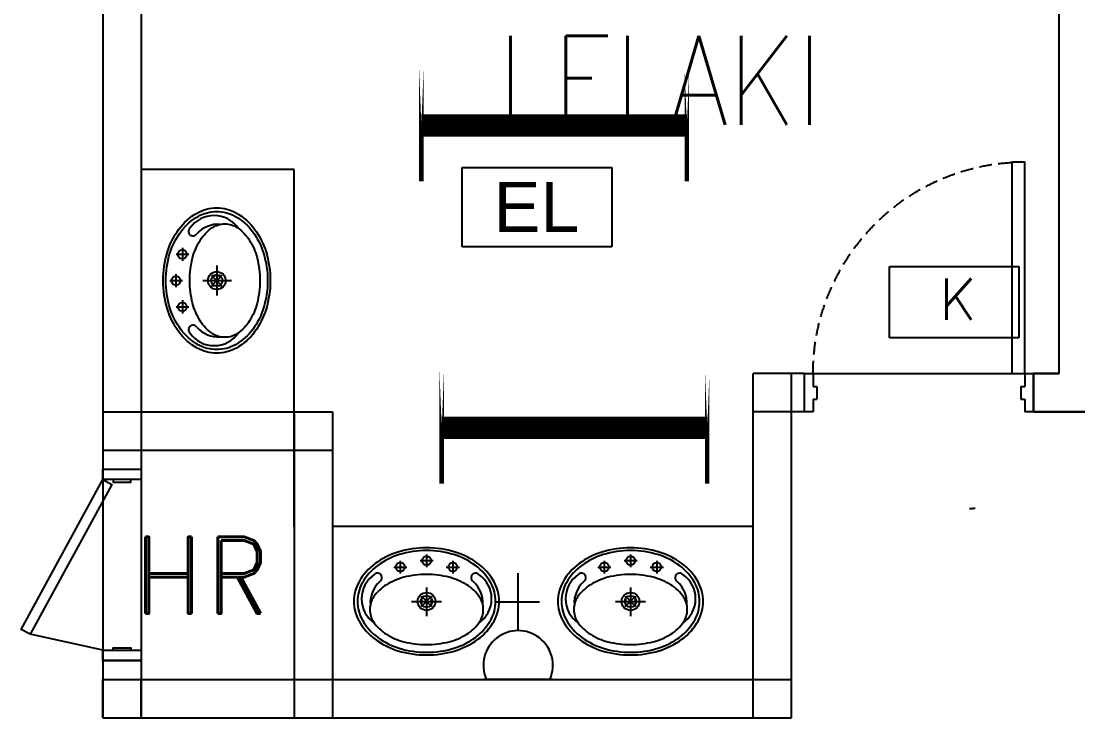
# Model space of a CAD drawing. Header units: inches. Extents: x 16928 to 514628, y -1471 to 241387.
# Drawn here: x 312547 to 316691, y 28156 to 30888 of the extents above; entities that cross this region are included whole.
import ezdxf
from ezdxf.enums import TextEntityAlignment as Align

# ---------------------------------------------------------------- set-up
doc = ezdxf.new("R2010")
doc.units = ezdxf.units.IN
doc.header["$MEASUREMENT"] = 0
doc.linetypes.add('DASHED', pattern=[0.75, 0.5, -0.25])
doc.linetypes.add('DASHED2', pattern=[0.375, 0.25, -0.125])
doc.layers.add('BOMBA', color=22, linetype='Continuous', lineweight=25)
doc.layers.add('t3', color=8, linetype='Continuous', lineweight=25)
for name, color, linetype in [('DOOR', 2, 'Continuous'), ('DR', 9, 'Continuous'), ('ELECT', 6, 'Continuous'), ('FITTING', 8, 'Continuous'), ('LAMPU', 7, 'Continuous'), ('LW', 2, 'Continuous'), ('LWALL', 8, 'Continuous'), ('ORIGIN', 8, 'Continuous'), ('SAN', 8, 'Continuous'), ('WALL', 1, 'Continuous'), ('ZH-ELEK', 4, 'Continuous')]:
    doc.layers.add(name, color=color, linetype=linetype)
doc.styles.add('LAILA', font='romans.shx', dxfattribs={"width": 0.85})
doc.styles.add('SANSSERIF', font='SAS_____.pfb', dxfattribs={"width": 0.7, "height": 700})
doc.styles.add('SIMPLEX', font='simplex.shx', dxfattribs={"width": 0.8})
doc.styles.add('VERDANA1000', font='romand.shx', dxfattribs={"height": 1000})

# ---------------------------------------------------------------- blocks, each defined once
blk = doc.blocks.new('ZPO')
at = {"layer": 'ORIGIN'}
for p, q in [((-20, 20), (-20, -20)), ((-20, 20), (20, -20)), ((-20, -20), (20, 20)), ((20, -20), (20, 20))]:
    blk.add_line(p, q, dxfattribs=at)
blk = doc.blocks.new('Dp900')
at = {"layer": 'DOOR', "color": 4}
for p, q in [((35, 150), (0, 150)), ((35, 150), (35, 100)), ((900, 150), (865, 150)), ((865, 150), (865, 100)), ((50, 100), (35, 100)), ((50, 100), (50, 50)), ((850, 100), (850, 50)), ((865, 100), (850, 100)), ((50, 50), (35, 50)), ((35, 50), (35, 0)), ((865, 50), (850, 50)), ((865, 50), (865, 0)), ((0, 0), (35, 0)), ((865, 0), (900, 0))]:
    blk.add_line(p, q, dxfattribs=at)
at = {"layer": 'DOOR', "color": 1}
for p, q in [((0, 150), (0, 0)), ((0, 150), (0, 0)), ((900, 150), (900, 0)), ((900, 150), (900, 0))]:
    blk.add_line(p, q, dxfattribs=at)
at = {"layer": 'DOOR'}
blk.add_lwpolyline([(35, 150), (35, 980), (85, 980), (85, 150)], close=True, dxfattribs=at)
at = {"layer": 'DOOR', "color": 9, "linetype": 'DASHED', "ltscale": 100}
blk.add_arc((35, 150), 830, 360, 86.5464, dxfattribs=at)
blk = doc.blocks.new('emergency light R')
at = {"layer": 'LAMPU', "color": 6, "linetype": 'Continuous'}
for p, q in [((0, 4.9), (0, 247.7)), ((0, 247.7), (459.3, 247.7)), ((459.3, 247.7), (459.3, 4.9)), ((459.3, 4.9), (0, 4.9))]:
    blk.add_line(p, q, dxfattribs=at)
at = {"layer": 'LAMPU', "color": 6, "linetype": 'Continuous', "style": 'SANSSERIF'}
blk.add_text('EL', height=153.77, dxfattribs=at).set_placement((97, 50))

msp = doc.modelspace()

# ---------------------------------------------------------------- linework, layer by layer
at = {"layer": 'BOMBA', "color": 8, "linetype": 'ByBlock', "ltscale": 10}
for p, q in [((315952.4, 29926.2), (316459.4, 29926.2)), ((315952.4, 29645.5), (315952.4, 29926.2)), ((315952.4, 29926.2), (316459.4, 29926.2)), ((315952.4, 29645.5), (315952.4, 29926.2)), ((316459.4, 29926.2), (316459.4, 29645.5)), ((316459.4, 29926.2), (316459.4, 29645.5)), ((316459.4, 29645.5), (315952.4, 29645.5)), ((316459.4, 29645.5), (315952.4, 29645.5))]:
    msp.add_line(p, q, dxfattribs=at)
at = {"layer": 'BOMBA', "color": 3, "linetype": 'ByBlock', "ltscale": 10}
for p, q in [((315952.4, 29926.2), (316459.4, 29926.2)), ((315952.4, 29645.5), (315952.4, 29926.2)), ((316459.4, 29926.2), (316459.4, 29645.5)), ((316459.4, 29645.5), (315952.4, 29645.5))]:
    msp.add_line(p, q, dxfattribs=at)
at = {"layer": 'DR'}
msp.add_line((312867.5, 28420.5), (312581.8, 28483.2), dxfattribs=at)
for points in [[(312867.5, 29130.5), (313017.5, 29130.5), (313017.5, 29090.5), (312867.5, 29090.5)], [(312867.5, 29130.5), (313017.5, 29130.5), (313017.5, 29090.5), (312867.5, 29090.5)], [(312867.5, 29090.5), (312902.6, 29071.4), (312581.8, 28483.2), (312546.7, 28502.3)], [(312867.5, 28420.5), (313017.5, 28420.5), (313017.5, 28380.5), (312867.5, 28380.5)], [(312867.5, 28420.5), (313017.5, 28420.5), (313017.5, 28380.5), (312867.5, 28380.5)]]:
    msp.add_lwpolyline(points, close=True, dxfattribs=at)
for points in [[(312907.5, 29090.5), (312907.5, 29080.5), (312977.5, 29080.5), (312977.5, 29090.5)], [(312907.5, 29090.5), (312907.5, 29080.5), (312977.5, 29080.5), (312977.5, 29090.5)], [(312907.5, 28420.5), (312907.5, 28430.5), (312977.5, 28430.5), (312977.5, 28420.5)], [(312907.5, 28420.5), (312907.5, 28430.5), (312977.5, 28430.5), (312977.5, 28420.5)]]:
    msp.add_lwpolyline(points, dxfattribs=at)
at = {"layer": 'ELECT', "color": 6}
for p, q in [((314495.8, 28497.7), (314495.8, 28722.7)), ((314411.4, 28610.2), (314580.2, 28610.2)), ((314359.4, 28307.9), (314632.2, 28307.9))]:
    msp.add_line(p, q, dxfattribs=at)
msp.add_arc((314495.8, 28361.3), 136.4, 336.9763, 203.0237, dxfattribs=at)
at = {"layer": 'FITTING', "color": 3, "const_width": 17.4}
for points in [[(314116.3, 30697.5), (314116.3, 30260)], [(315157.6, 30697.5), (315157.6, 30260)], [(314196.1, 29511.9), (314196.1, 29074.4)], [(315237.5, 29511.9), (315237.5, 29074.4)]]:
    msp.add_lwpolyline(points, close=True, dxfattribs=at)
at = {"layer": 'FITTING', "color": 3, "const_width": 86.8}
for points in [[(314116.3, 30478.8), (315157.6, 30478.8)], [(314196.1, 29293.2), (315237.5, 29293.2)]]:
    msp.add_lwpolyline(points, dxfattribs=at)
at = {"layer": 'LW'}
for p, q in [((315617.5, 29505.5), (316517.5, 29505.5)), ((315617.5, 29505.5), (316517.5, 29505.5)), ((315617.5, 29505.5), (316517.5, 29505.5)), ((312867.5, 29130.5), (312867.5, 28380.5)), ((312867.5, 29130.5), (312867.5, 28380.5)), ((313017.5, 29130.5), (313017.5, 28380.5)), ((313017.5, 29130.5), (313017.5, 28380.5))]:
    msp.add_line(p, q, dxfattribs=at)
at = {"layer": 'LWALL'}
for p, q in [((313617.5, 30305.5), (313017.5, 30305.5)), ((313617.5, 30305.5), (313017.5, 30305.5)), ((313617.5, 28905.5), (313617.5, 30305.5)), ((313617.5, 28905.5), (313617.5, 30305.5)), ((315417.5, 28905.5), (313767.5, 28905.5)), ((315417.5, 28905.5), (313767.5, 28905.5))]:
    msp.add_line(p, q, dxfattribs=at)
at = {"layer": 'SAN'}
for p, q in [((313154.9, 29973.5), (313204.9, 29973.5)), ((313154.9, 29973.5), (313204.9, 29973.5)), ((313178.9, 29999.3), (313178.9, 29947.8)), ((313178.9, 29999.3), (313178.9, 29947.8)), ((313313.9, 29929.9), (313313.9, 29812.3)), ((313313.9, 29929.9), (313313.9, 29812.3)), ((313153.9, 29896.3), (313153.9, 29844.8)), ((313153.9, 29896.3), (313153.9, 29844.8)), ((313129.9, 29870.5), (313179.9, 29870.5)), ((313129.9, 29870.5), (313179.9, 29870.5)), ((313259.7, 29870.5), (313371.9, 29870.5)), ((313259.7, 29870.5), (313371.9, 29870.5)), ((313154.9, 29767.5), (313204.9, 29767.5)), ((313154.9, 29767.5), (313204.9, 29767.5)), ((313178.9, 29793.3), (313178.9, 29741.8)), ((313178.9, 29793.3), (313178.9, 29741.8)), ((314033.7, 28771.2), (314033.7, 28721.2)), ((314033.7, 28771.2), (314033.7, 28721.2)), ((314111, 28772.2), (314162.5, 28772.2)), ((314111, 28772.2), (314162.5, 28772.2)), ((314136.7, 28796.2), (314136.7, 28746.2)), ((314136.7, 28796.2), (314136.7, 28746.2)), ((314239.7, 28771.2), (314239.7, 28721.2)), ((314239.7, 28771.2), (314239.7, 28721.2)), ((314833.7, 28771.2), (314833.7, 28721.2)), ((314833.7, 28771.2), (314833.7, 28721.2)), ((314911, 28772.2), (314962.5, 28772.2)), ((314911, 28772.2), (314962.5, 28772.2)), ((314936.7, 28796.2), (314936.7, 28746.2)), ((314936.7, 28796.2), (314936.7, 28746.2)), ((315039.7, 28771.2), (315039.7, 28721.2)), ((315039.7, 28771.2), (315039.7, 28721.2)), ((314008, 28747.2), (314059.5, 28747.2)), ((314008, 28747.2), (314059.5, 28747.2)), ((314214, 28747.2), (314265.5, 28747.2)), ((314214, 28747.2), (314265.5, 28747.2)), ((314808, 28747.2), (314859.5, 28747.2)), ((314808, 28747.2), (314859.5, 28747.2)), ((315014, 28747.2), (315065.5, 28747.2)), ((315014, 28747.2), (315065.5, 28747.2)), ((314136.7, 28666.4), (314136.7, 28554.1)), ((314136.7, 28666.4), (314136.7, 28554.1)), ((314936.7, 28666.4), (314936.7, 28554.1)), ((314936.7, 28666.4), (314936.7, 28554.1)), ((314077.4, 28612.2), (314194.9, 28612.2)), ((314077.4, 28612.2), (314194.9, 28612.2)), ((314877.4, 28612.2), (314994.9, 28612.2)), ((314877.4, 28612.2), (314994.9, 28612.2))]:
    msp.add_line(p, q, dxfattribs=at)
for points in [[(313313.9, 30155.5, -0.128734), (313390.7, 30135.4, -0.10631), (313462.4, 30072.1, -0.084902), (313507.1, 29983.1, -0.074193), (313523.9, 29870.5, -0.074193), (313507.1, 29758, -0.084902), (313462.4, 29669, -0.10631), (313390.7, 29605.7, -0.128734), (313313.9, 29585.5, -0.128734), (313237.1, 29605.7, -0.10631), (313165.4, 29669, -0.084902), (313120.7, 29758, -0.074193), (313103.9, 29870.5, -0.074193), (313120.7, 29983.1, -0.084902), (313165.4, 30072.1, -0.10631), (313237.1, 30135.4, -0.128734)], [(313313.9, 30155.5, -0.128734), (313390.7, 30135.4, -0.10631), (313462.4, 30072.1, -0.084902), (313507.1, 29983.1, -0.074193), (313523.9, 29870.5, -0.074193), (313507.1, 29758, -0.084902), (313462.4, 29669, -0.10631), (313390.7, 29605.7, -0.128734), (313313.9, 29585.5, -0.128734), (313237.1, 29605.7, -0.10631), (313165.4, 29669, -0.084902), (313120.7, 29758, -0.074193), (313103.9, 29870.5, -0.074193), (313120.7, 29983.1, -0.084902), (313165.4, 30072.1, -0.10631), (313237.1, 30135.4, -0.128734)], [(313313.9, 30141.3, -0.128734), (313386.9, 30122.2, -0.10631), (313455, 30062, -0.084902), (313497.4, 29977.4, -0.074193), (313513.4, 29870.5, -0.074193), (313497.4, 29763.6, -0.084902), (313455, 29679.1, -0.10631), (313386.9, 29618.9, -0.128734), (313313.9, 29599.8, -0.128734), (313240.9, 29618.9, -0.10631), (313172.8, 29679.1, -0.084902), (313130.3, 29763.6, -0.074193), (313114.4, 29870.5, -0.074193), (313130.3, 29977.4, -0.084902), (313172.8, 30062, -0.10631), (313240.9, 30122.2, -0.128734)], [(313313.9, 30141.3, -0.128734), (313386.9, 30122.2, -0.10631), (313455, 30062, -0.084902), (313497.4, 29977.4, -0.074193), (313513.4, 29870.5, -0.074193), (313497.4, 29763.6, -0.084902), (313455, 29679.1, -0.10631), (313386.9, 29618.9, -0.128734), (313313.9, 29599.8, -0.128734), (313240.9, 29618.9, -0.10631), (313172.8, 29679.1, -0.084902), (313130.3, 29763.6, -0.074193), (313114.4, 29870.5, -0.074193), (313130.3, 29977.4, -0.084902), (313172.8, 30062, -0.10631), (313240.9, 30122.2, -0.128734)], [(313345.6, 30093, -0.148706), (313394.3, 30078.2, -0.107099), (313442.9, 30027.9, -0.07588), (313471.9, 29959.5, -0.062731), (313483.1, 29870.5, -0.062731), (313471.9, 29781.6, -0.07588), (313442.9, 29713.2, -0.107099), (313394.3, 29662.9, -0.148706), (313345.6, 29648, -0.148706), (313296.9, 29662.9, -0.107099), (313248.4, 29713.2, -0.07588), (313219.3, 29781.6, -0.062731), (313208.1, 29870.5, -0.062731), (313219.3, 29959.5, -0.07588), (313248.4, 30027.9, -0.107099), (313296.9, 30078.2, -0.148706)], [(313345.6, 30093, -0.148706), (313394.3, 30078.2, -0.107099), (313442.9, 30027.9, -0.07588), (313471.9, 29959.5, -0.062731), (313483.1, 29870.5, -0.062731), (313471.9, 29781.6, -0.07588), (313442.9, 29713.2, -0.107099), (313394.3, 29662.9, -0.148706), (313345.6, 29648, -0.148706), (313296.9, 29662.9, -0.107099), (313248.4, 29713.2, -0.07588), (313219.3, 29781.6, -0.062731), (313208.1, 29870.5, -0.062731), (313219.3, 29959.5, -0.07588), (313248.4, 30027.9, -0.107099), (313296.9, 30078.2, -0.148706)], [(313851.7, 28612.2, 0.128734), (313871.8, 28535.4, 0.10631), (313935.2, 28463.7, 0.084902), (314024.2, 28419, 0.074193), (314136.7, 28402.2, 0.074193), (314249.3, 28419, 0.084902), (314338.3, 28463.7, 0.10631), (314401.6, 28535.4, 0.128734), (314421.7, 28612.2, 0.128734), (314401.6, 28689, 0.10631), (314338.3, 28760.7, 0.084902), (314249.3, 28805.4, 0.074193), (314136.7, 28822.2, 0.074193), (314024.2, 28805.4, 0.084902), (313935.2, 28760.7, 0.10631), (313871.8, 28689, 0.128734)], [(313851.7, 28612.2, 0.128734), (313871.8, 28535.4, 0.10631), (313935.2, 28463.7, 0.084902), (314024.2, 28419, 0.074193), (314136.7, 28402.2, 0.074193), (314249.3, 28419, 0.084902), (314338.3, 28463.7, 0.10631), (314401.6, 28535.4, 0.128734), (314421.7, 28612.2, 0.128734), (314401.6, 28689, 0.10631), (314338.3, 28760.7, 0.084902), (314249.3, 28805.4, 0.074193), (314136.7, 28822.2, 0.074193), (314024.2, 28805.4, 0.084902), (313935.2, 28760.7, 0.10631), (313871.8, 28689, 0.128734)], [(313866, 28612.2, 0.128734), (313885.1, 28539.2, 0.10631), (313945.3, 28471.1, 0.084902), (314029.8, 28428.6, 0.074193), (314136.7, 28412.7, 0.074193), (314243.6, 28428.6, 0.084902), (314328.2, 28471.1, 0.10631), (314388.4, 28539.2, 0.128734), (314407.5, 28612.2, 0.128734), (314388.4, 28685.2, 0.10631), (314328.2, 28753.3, 0.084902), (314243.6, 28795.7, 0.074193), (314136.7, 28811.7, 0.074193), (314029.8, 28795.7, 0.084902), (313945.3, 28753.3, 0.10631), (313885.1, 28685.2, 0.128734)], [(313866, 28612.2, 0.128734), (313885.1, 28539.2, 0.10631), (313945.3, 28471.1, 0.084902), (314029.8, 28428.6, 0.074193), (314136.7, 28412.7, 0.074193), (314243.6, 28428.6, 0.084902), (314328.2, 28471.1, 0.10631), (314388.4, 28539.2, 0.128734), (314407.5, 28612.2, 0.128734), (314388.4, 28685.2, 0.10631), (314328.2, 28753.3, 0.084902), (314243.6, 28795.7, 0.074193), (314136.7, 28811.7, 0.074193), (314029.8, 28795.7, 0.084902), (313945.3, 28753.3, 0.10631), (313885.1, 28685.2, 0.128734)], [(314651.7, 28612.2, 0.128734), (314671.8, 28535.4, 0.10631), (314735.2, 28463.7, 0.084902), (314824.2, 28419, 0.074193), (314936.7, 28402.2, 0.074193), (315049.3, 28419, 0.084902), (315138.3, 28463.7, 0.10631), (315201.6, 28535.4, 0.128734), (315221.7, 28612.2, 0.128734), (315201.6, 28689, 0.10631), (315138.3, 28760.7, 0.084902), (315049.3, 28805.4, 0.074193), (314936.7, 28822.2, 0.074193), (314824.2, 28805.4, 0.084902), (314735.2, 28760.7, 0.10631), (314671.8, 28689, 0.128734)], [(314651.7, 28612.2, 0.128734), (314671.8, 28535.4, 0.10631), (314735.2, 28463.7, 0.084902), (314824.2, 28419, 0.074193), (314936.7, 28402.2, 0.074193), (315049.3, 28419, 0.084902), (315138.3, 28463.7, 0.10631), (315201.6, 28535.4, 0.128734), (315221.7, 28612.2, 0.128734), (315201.6, 28689, 0.10631), (315138.3, 28760.7, 0.084902), (315049.3, 28805.4, 0.074193), (314936.7, 28822.2, 0.074193), (314824.2, 28805.4, 0.084902), (314735.2, 28760.7, 0.10631), (314671.8, 28689, 0.128734)], [(314666, 28612.2, 0.128734), (314685.1, 28539.2, 0.10631), (314745.3, 28471.1, 0.084902), (314829.8, 28428.6, 0.074193), (314936.7, 28412.7, 0.074193), (315043.6, 28428.6, 0.084902), (315128.2, 28471.1, 0.10631), (315188.4, 28539.2, 0.128734), (315207.5, 28612.2, 0.128734), (315188.4, 28685.2, 0.10631), (315128.2, 28753.3, 0.084902), (315043.6, 28795.7, 0.074193), (314936.7, 28811.7, 0.074193), (314829.8, 28795.7, 0.084902), (314745.3, 28753.3, 0.10631), (314685.1, 28685.2, 0.128734)], [(314666, 28612.2, 0.128734), (314685.1, 28539.2, 0.10631), (314745.3, 28471.1, 0.084902), (314829.8, 28428.6, 0.074193), (314936.7, 28412.7, 0.074193), (315043.6, 28428.6, 0.084902), (315128.2, 28471.1, 0.10631), (315188.4, 28539.2, 0.128734), (315207.5, 28612.2, 0.128734), (315188.4, 28685.2, 0.10631), (315128.2, 28753.3, 0.084902), (315043.6, 28795.7, 0.074193), (314936.7, 28811.7, 0.074193), (314829.8, 28795.7, 0.084902), (314745.3, 28753.3, 0.10631), (314685.1, 28685.2, 0.128734)], [(313914.2, 28580.5, 0.148706), (313929, 28531.8, 0.107099), (313979.4, 28483.2, 0.07588), (314047.7, 28454.2, 0.062731), (314136.7, 28443, 0.062731), (314225.7, 28454.2, 0.07588), (314294.1, 28483.2, 0.107099), (314344.4, 28531.8, 0.148706), (314359.2, 28580.5, 0.148706), (314344.4, 28629.2, 0.107099), (314294.1, 28677.7, 0.07588), (314225.7, 28706.7, 0.062731), (314136.7, 28718, 0.062731), (314047.7, 28706.7, 0.07588), (313979.4, 28677.7, 0.107099), (313929, 28629.2, 0.148706)], [(313914.2, 28580.5, 0.148706), (313929, 28531.8, 0.107099), (313979.4, 28483.2, 0.07588), (314047.7, 28454.2, 0.062731), (314136.7, 28443, 0.062731), (314225.7, 28454.2, 0.07588), (314294.1, 28483.2, 0.107099), (314344.4, 28531.8, 0.148706), (314359.2, 28580.5, 0.148706), (314344.4, 28629.1, 0.107099), (314294.1, 28677.7, 0.07588), (314225.7, 28706.7, 0.062731), (314136.7, 28718, 0.062731), (314047.7, 28706.7, 0.07588), (313979.4, 28677.7, 0.107099), (313929, 28629.1, 0.148706)], [(314714.2, 28580.5, 0.148706), (314729, 28531.8, 0.107099), (314779.4, 28483.2, 0.07588), (314847.7, 28454.2, 0.062731), (314936.7, 28443, 0.062731), (315025.7, 28454.2, 0.07588), (315094.1, 28483.2, 0.107099), (315144.4, 28531.8, 0.148706), (315159.2, 28580.5, 0.148706), (315144.4, 28629.2, 0.107099), (315094.1, 28677.7, 0.07588), (315025.7, 28706.7, 0.062731), (314936.7, 28718, 0.062731), (314847.7, 28706.7, 0.07588), (314779.4, 28677.7, 0.107099), (314729, 28629.2, 0.148706)], [(314714.2, 28580.5, 0.148706), (314729, 28531.8, 0.107099), (314779.4, 28483.2, 0.07588), (314847.7, 28454.2, 0.062731), (314936.7, 28443, 0.062731), (315025.7, 28454.2, 0.07588), (315094.1, 28483.2, 0.107099), (315144.4, 28531.8, 0.148706), (315159.2, 28580.5, 0.148706), (315144.4, 28629.1, 0.107099), (315094.1, 28677.7, 0.07588), (315025.7, 28706.7, 0.062731), (314936.7, 28718, 0.062731), (314847.7, 28706.7, 0.07588), (314779.4, 28677.7, 0.107099), (314729, 28629.1, 0.148706)]]:
    msp.add_lwpolyline(points, format="xyb", close=True, dxfattribs=at)
for centre, radius in [((313178.9, 29973.5), 17.5), ((313178.9, 29973.5), 17.5), ((313153.9, 29870.5), 17.5), ((313153.9, 29870.5), 17.5), ((313313.9, 29870.5), 35), ((313313.9, 29870.5), 35), ((313313.9, 29870.5), 22.5), ((313313.9, 29870.5), 22.5), ((313178.9, 29767.5), 17.5), ((313178.9, 29767.5), 17.5), ((314033.7, 28747.2), 17.5), ((314033.7, 28747.2), 17.5), ((314136.7, 28772.2), 17.5), ((314136.7, 28772.2), 17.5), ((314239.7, 28747.2), 17.5), ((314239.7, 28747.2), 17.5), ((314833.7, 28747.2), 17.5), ((314833.7, 28747.2), 17.5), ((314936.7, 28772.2), 17.5), ((314936.7, 28772.2), 17.5), ((315039.7, 28747.2), 17.5), ((315039.7, 28747.2), 17.5), ((314136.7, 28612.2), 35), ((314136.7, 28612.2), 35), ((314936.7, 28612.2), 35), ((314936.7, 28612.2), 35), ((314136.7, 28612.2), 22.5), ((314136.7, 28612.2), 22.5), ((314936.7, 28612.2), 22.5), ((314936.7, 28612.2), 22.5)]:
    msp.add_circle(centre, radius, dxfattribs=at)
for centre, radius, start, end in [((313303.4, 30010.2), 115.5, 34.0878, 145.6157), ((313303.4, 30010.2), 115.5, 34.0878, 145.6157), ((313320.1, 29976.7), 114.6, 86.3908, 137.7916), ((313320.1, 29976.7), 114.6, 86.3908, 137.7916), ((313220.3, 30062.9), 17.5, 134.137, 328.3974), ((313220.3, 30062.9), 17.5, 134.137, 328.3974), ((313220.3, 29678.2), 17.5, 31.6026, 225.863), ((313220.3, 29678.2), 17.5, 31.6026, 225.863), ((313320.1, 29764.4), 114.6, 222.2084, 273.6092), ((313320.1, 29764.4), 114.6, 222.2084, 273.6092), ((313303.4, 29730.8), 115.5, 214.3843, 325.9122), ((313303.4, 29730.8), 115.5, 214.3843, 325.9122), ((313944.4, 28705.8), 17.5, 301.6026, 135.863), ((313944.4, 28705.8), 17.5, 301.6026, 135.863), ((314329.1, 28705.8), 17.5, 44.137, 238.3974), ((314329.1, 28705.8), 17.5, 44.137, 238.3974), ((314744.4, 28705.8), 17.5, 301.6026, 135.863), ((314744.4, 28705.8), 17.5, 301.6026, 135.863), ((315129.1, 28705.8), 17.5, 44.137, 238.3974), ((315129.1, 28705.8), 17.5, 44.137, 238.3974), ((313997, 28622.7), 115.5, 124.3843, 235.9122), ((313997, 28622.7), 115.5, 124.3843, 235.9122), ((314030.6, 28606), 114.6, 132.2084, 183.6092), ((314030.6, 28606), 114.6, 132.2084, 183.6092), ((314242.9, 28606), 114.6, 356.3908, 47.7916), ((314242.9, 28606), 114.6, 356.3908, 47.7916), ((314276.4, 28622.7), 115.5, 304.0878, 55.6157), ((314276.4, 28622.7), 115.5, 304.0878, 55.6157), ((314797, 28622.7), 115.5, 124.3843, 235.9122), ((314797, 28622.7), 115.5, 124.3843, 235.9122), ((314830.6, 28606), 114.6, 132.2084, 183.6092), ((314830.6, 28606), 114.6, 132.2084, 183.6092), ((315042.9, 28606), 114.6, 356.3908, 47.7916), ((315042.9, 28606), 114.6, 356.3908, 47.7916), ((315076.4, 28622.7), 115.5, 304.0878, 55.6157), ((315076.4, 28622.7), 115.5, 304.0878, 55.6157)]:
    msp.add_arc(centre, radius, start, end, dxfattribs=at)
at = {"layer": 'WALL'}
for p, q in [((312867.5, 33305.5), (312867.5, 29130.5)), ((312867.5, 33305.5), (312867.5, 29130.5)), ((313017.5, 33305.5), (313017.5, 29130.5)), ((313017.5, 33305.5), (313017.5, 29130.5)), ((316617.5, 29505.5), (316617.5, 33305.5)), ((316617.5, 29505.5), (316617.5, 33305.5)), ((315417.5, 28155.5), (315417.5, 29505.5)), ((315617.5, 29505.5), (315417.5, 29505.5)), ((315417.5, 28155.5), (315417.5, 29505.5)), ((315567.5, 28155.5), (315567.5, 29505.5)), ((315567.5, 28155.5), (315567.5, 29505.5)), ((315617.5, 29505.5), (315617.5, 29355.5)), ((315617.5, 29505.5), (315617.5, 29355.5)), ((315617.5, 29505.5), (315617.5, 29355.5)), ((316517.5, 29505.5), (316617.5, 29505.5)), ((316517.5, 29355.5), (316517.5, 29505.5)), ((316517.5, 29505.5), (316617.5, 29505.5)), ((316517.5, 29355.5), (316517.5, 29505.5)), ((316517.5, 29355.5), (316517.5, 29505.5)), ((316617.5, 29505.5), (316517.5, 29505.5)), ((312867.5, 29355.5), (313767.5, 29355.5)), ((312867.5, 29355.5), (313767.5, 29355.5)), ((313617.5, 29355.5), (313617.5, 28155.5)), ((313617.5, 29355.5), (313617.5, 28155.5)), ((313767.5, 29355.5), (313767.5, 28155.5)), ((313767.5, 29355.5), (313767.5, 28155.5)), ((315617.5, 29355.5), (315417.5, 29355.5)), ((315617.5, 29355.5), (315417.5, 29355.5)), ((316517.5, 29355.5), (316867.5, 29355.5)), ((316517.5, 29355.5), (316867.5, 29355.5)), ((316867.5, 29355.5), (316517.5, 29355.5)), ((312867.5, 29205.5), (313767.5, 29205.5)), ((312867.5, 29205.5), (313767.5, 29205.5)), ((312867.5, 29130.5), (313017.5, 29130.5)), ((312867.5, 29130.5), (313017.5, 29130.5)), ((312867.5, 29130.5), (313017.5, 29130.5)), ((312867.5, 28380.5), (312867.5, 28155.5)), ((312867.5, 28380.5), (313017.5, 28380.5)), ((312867.5, 28380.5), (313017.5, 28380.5)), ((312867.5, 28380.5), (313017.5, 28380.5)), ((312867.5, 28380.5), (312867.5, 28155.5)), ((313017.5, 28380.5), (313017.5, 28155.5)), ((313017.5, 28380.5), (313017.5, 28155.5)), ((312867.5, 28305.5), (315567.5, 28305.5)), ((312867.5, 28155.5), (312867.5, 28305.5)), ((312867.5, 28305.5), (315567.5, 28305.5)), ((312867.5, 28155.5), (312867.5, 28305.5)), ((313017.5, 28155.5), (313017.5, 28305.5)), ((313017.5, 28155.5), (313017.5, 28305.5)), ((312867.5, 28155.5), (315567.5, 28155.5)), ((312867.5, 28155.5), (315567.5, 28155.5))]:
    msp.add_line(p, q, dxfattribs=at)
at = {"layer": 'ZH-ELEK', "color": 4, "linetype": 'DASHED2', "lineweight": -2}
msp.add_line((316265.7, 28976.2, -7857.5), (316288.6, 28978.1, -7857.5), dxfattribs=at)

# ---------------------------------------------------------------- block references
at = {"layer": 'DOOR', "xscale": -1}
msp.add_blockref('Dp900', (316517.5, 29355.5), dxfattribs=at)
msp.add_blockref('Dp900', (316517.5, 29355.5), dxfattribs=at)
at = {"layer": 'LAMPU', "color": 8, "xscale": 1.27951153594687, "yscale": 1.27951153594687, "zscale": 1.27951153594687}
msp.add_blockref('emergency light R', (314275.8, 29997), dxfattribs=at)
at = {"layer": 'SAN', "extrusion": (0, 0, -1), "zscale": -1, "rotation": 270}
msp.add_blockref('ZPO', (-313313.9, 29870.5), dxfattribs=at)
msp.add_blockref('ZPO', (-313313.9, 29870.5), dxfattribs=at)
at = {"layer": 'SAN'}
for p in [(314136.7, 28612.2), (314136.7, 28612.2), (314936.7, 28612.2), (314936.7, 28612.2)]:
    msp.add_blockref('ZPO', p, dxfattribs=at)

# ---------------------------------------------------------------- texts
at = {"layer": 'BOMBA', "color": 8, "linetype": 'ByBlock', "ltscale": 10, "style": 'SIMPLEX'}
msp.add_text('K', height=162.1, dxfattribs=at).set_placement((316148, 29716.7))
msp.add_text('K', height=162.1, dxfattribs=at).set_placement((316148, 29716.7))
at = {"layer": 'BOMBA', "color": 3, "linetype": 'ByBlock', "ltscale": 10, "style": 'SIMPLEX'}
msp.add_text('K', height=162.1, dxfattribs=at).set_placement((316148, 29716.7))
at = {"layer": 't3', "style": 'LAILA', "width": 0.85}
msp.add_text('LELAKI', height=350, dxfattribs=at).set_placement((314414.6, 30830.9), align=Align.TOP_LEFT)
at = {"layer": 't3', "style": 'VERDANA1000'}
msp.add_text('HR', height=300, dxfattribs=at).set_placement((312983.6, 28865.1), align=Align.TOP_LEFT)

doc.saveas('drawing.dxf')
